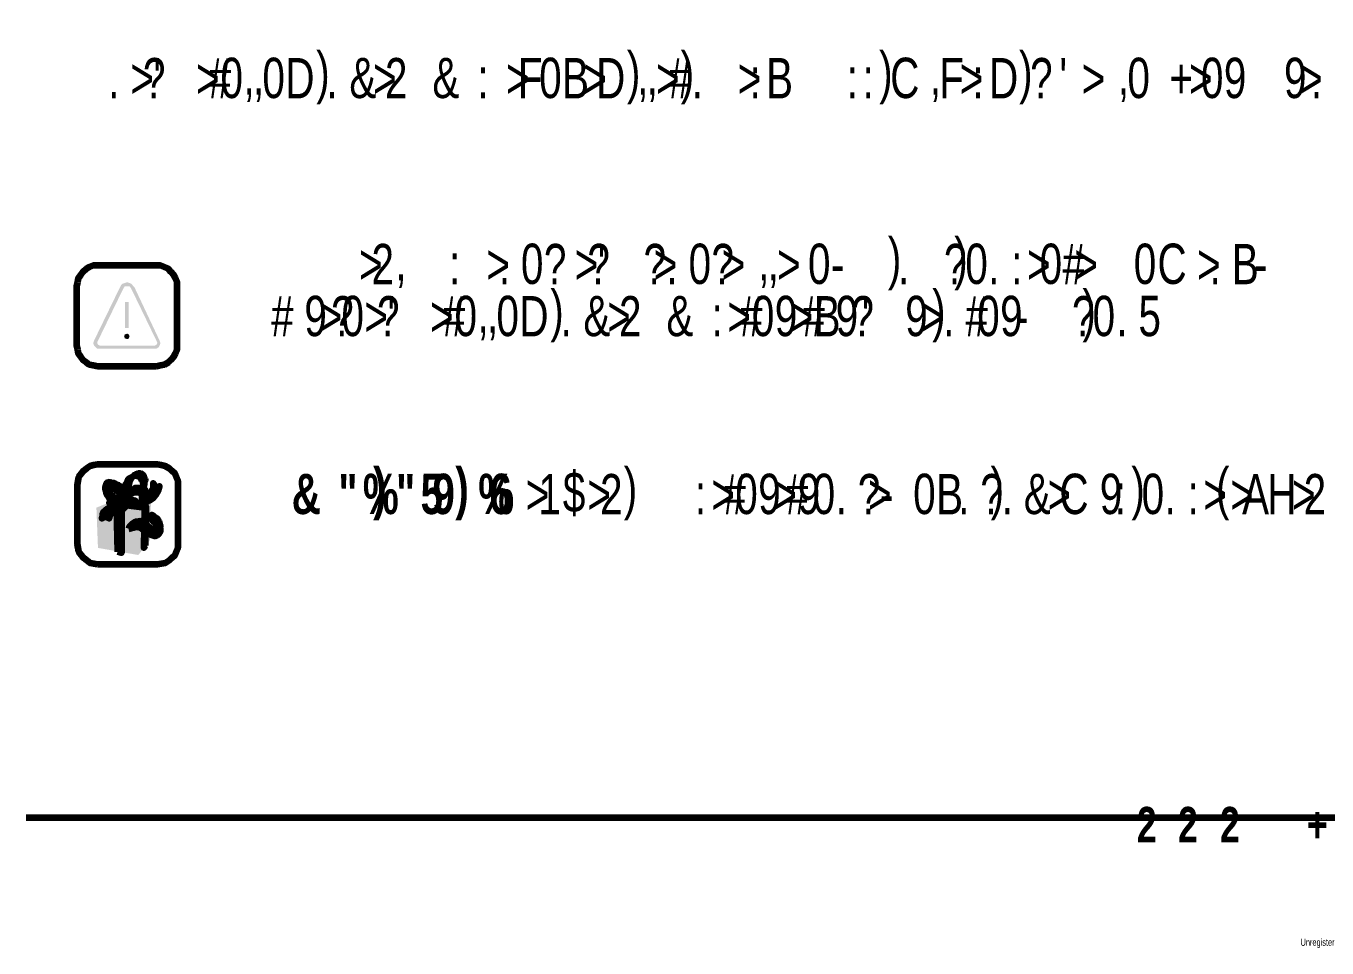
# Model space of a CAD drawing. Header units: inches. Extents: x 19 to 378, y -1 to 556.
# Drawn here: x 18.9 to 201.7, y -0.7 to 128.9 of the extents above; entities that cross this region are included whole.
import ezdxf

# ---------------------------------------------------------------- set-up
doc = ezdxf.new("R2010")
doc.units = ezdxf.units.IN
for name, color, linetype, lineweight in [('H', 7, 'CONTINUOUS', 100), ('P', 250, 'CONTINUOUS', 100), ('Text', 250, 'CONTINUOUS', 100)]:
    doc.layers.add(name, color=color, linetype=linetype, lineweight=lineweight)
doc.styles.get("Standard").update_dxf_attribs({"font": 'txt', "width": 0.75})

msp = doc.modelspace()

# ---------------------------------------------------------------- hatches: boundary and pattern name
at = {"layer": 'H', "linetype": 'CONTINUOUS'}
for color, points in [(0, [(35.44, 84), (37, 84), (37.22, 84.11), (37.33, 84.33), (37.33, 84.44), (33.67, 92), (33.44, 92.33), (33.11, 92.33), (32.78, 92.33), (32.56, 92), (28.89, 84.44), (28.89, 84.33), (29, 84.11), (29.22, 84), (35.44, 84), (35.44, 83.56), (29.22, 83.56), (28.89, 83.56), (28.67, 83.78), (28.44, 84), (28.33, 84.33), (28.44, 84.67), (32.11, 92.22), (32.22, 92.44), (32.44, 92.67), (32.78, 92.78), (33.11, 92.89), (33.44, 92.78), (33.67, 92.67), (33.89, 92.44), (34.11, 92.22), (37.67, 84.67), (37.78, 84.33), (37.67, 84), (37.56, 83.78), (37.22, 83.56), (37, 83.56), (35.44, 83.56)]), (0, [(32.78, 86.44), (33.33, 86.44), (33.33, 90.11), (32.78, 90.11)]), (0, [(33.11, 84.89), (33.33, 85), (33.44, 85.33), (33.33, 85.56), (33.11, 85.67), (32.78, 85.56), (32.67, 85.33), (32.78, 85)]), (0, [(35.44, 64.22), (35.56, 64.56), (35.56, 64.78), (35.67, 65.11), (35.56, 65.33), (35.44, 65.67), (35.22, 65.89), (35, 66), (34.67, 66), (34.33, 65.89), (34.11, 65.78), (34.44, 65.67), (34.89, 65.56), (35, 65.33), (35.22, 65.11), (35.33, 64.67)]), (0, [(32.56, 62.67), (32.56, 62.89), (32.44, 63.22), (32.56, 63.67), (32.56, 63.78), (32.44, 64), (32.22, 64.11), (32, 64.33), (31.67, 64.44), (31.33, 64.67), (31, 64.67), (30.67, 64.78), (30.22, 64.67), (30.11, 64.44), (30, 64), (30.44, 64.11), (30.78, 64.11), (31, 64), (31.33, 63.89), (31.67, 63.56), (31.89, 63.33), (32.22, 63), (32.44, 62.78)]), (0, [(32.78, 62.33), (33, 62.33), (33.11, 62.33), (33.11, 62.78), (33.11, 63.33), (33.22, 63.89), (33.33, 64.33), (33.44, 64.78), (33.56, 65.11), (33.67, 65.44), (33.89, 65.56), (33.44, 65.33), (33.22, 65.11), (33, 64.67), (32.78, 64.33), (32.67, 63.89), (32.67, 63.44), (32.67, 62.89)]), (0, [(35.67, 62.44), (35.22, 62.11), (34.78, 61.89), (34.44, 61.78), (34.11, 61.78), (33.78, 61.78), (33.33, 61.78), (33.22, 61.67), (33.67, 61.67), (34.22, 61.67), (34.67, 61.67), (35, 61.78), (35.33, 61.78), (35.67, 61.89), (36, 62.11), (36.22, 62.22), (36.78, 62.56), (37.11, 63), (37.44, 63.56), (37.56, 63.89), (37.67, 64.22), (37.44, 64), (37.11, 63.89), (37, 64.33), (36.78, 64.67), (36.78, 64.22), (36.78, 63.89), (36.56, 63.67), (36.44, 63.33), (36.22, 63), (36, 62.78)]), (0, [(35.22, 62.22), (35.22, 62.67), (35.22, 63), (35, 63.22), (34.67, 63.33), (34.33, 63.33), (34, 63.33), (33.67, 63.11), (33.22, 62.89), (33.22, 63.11), (33.22, 63.33), (33.67, 63.56), (34, 63.78), (34.22, 64), (34.56, 64), (35, 64), (35.33, 63.89), (35.67, 63.67), (35.78, 63.22), (35.78, 63), (35.67, 62.78), (35.56, 62.44)]), (0, [(34.78, 60.56), (36.44, 61.89), (32.11, 62.56), (28.78, 61.22)]), (252, [(34.44, 60.78), (35.89, 61.89), (32.33, 62.33), (29.44, 61.22)]), (0, [(32.44, 61.67), (32.44, 61.89), (32.56, 62.11), (32.33, 62.11), (32, 62.22), (31.78, 62.33), (31.44, 62.56), (31.11, 62.78), (30.89, 63.11), (30.67, 63.44), (30.67, 63.89), (30.33, 63.89), (30, 63.89), (30.11, 63.56), (30.22, 63.11), (30.44, 62.78), (30.67, 62.33), (31, 62.11), (31.44, 61.89), (31.89, 61.67)]), (0, [(32.78, 61.56), (32.56, 61.78), (32.67, 62.11), (32.89, 62.22), (33.11, 62.22), (33.22, 62), (33.22, 61.78), (33, 61.56)]), (0, [(33, 61.67), (33.78, 62.33), (34.22, 62.22), (33.11, 61.56)]), (0, [(34.78, 60.56), (34.67, 54.56), (29, 55.56), (28.78, 61.22)]), (252, [(34.44, 60.33), (34.33, 54.89), (29.33, 55.78), (29, 60.89)]), (0, [(32.89, 61.44), (32.78, 61.33), (32.56, 61.33), (32.33, 61.22), (32, 61.22), (31.67, 61.11), (31.44, 61), (31.11, 60.89), (30.89, 60.78), (30.78, 60.56), (30.67, 60.22), (30.56, 59.89), (30.56, 59.67), (30.33, 59.78), (30.11, 60.11), (29.89, 59.89), (29.56, 59.67), (29.67, 60.11), (29.67, 60.44), (29.89, 60.67), (30.11, 60.89), (30.33, 61.11), (30.67, 61.22), (31, 61.33), (31.33, 61.44), (31.67, 61.44), (32, 61.56), (32.22, 61.56), (32.44, 61.56), (32.56, 61.44)]), (0, [(32.89, 61.67), (33, 61.67), (30.89, 62), (30.56, 61.89)]), (0, [(31.78, 55), (31.67, 60.89), (32.89, 61.56), (33.11, 61.56), (32.33, 60.78), (32.33, 54.89)]), (0, [(35.67, 55.89), (35.78, 61.33), (33.11, 61.67), (33, 61.56), (35.56, 61.22), (35.44, 55.56)]), (0, [(34.67, 54.56), (36.33, 56.67), (36.44, 61.89), (34.78, 60.56)]), (252, [(34.78, 55.11), (36.22, 56.89), (36.33, 61.44), (34.89, 60.33)]), (0, [(33.33, 58.22), (33.67, 58.33), (34, 58.44), (34.44, 58.56), (34.78, 58.44), (35, 58.44), (35.22, 58.22), (35.44, 58.11), (35.78, 57.89), (36, 57.67), (36.33, 57.44), (36.67, 57.33), (37, 57.22), (37.33, 57.33), (37.56, 57.56), (37.78, 57.89), (37.78, 58.22), (37.67, 58), (37.56, 58), (37.33, 58), (37.11, 58), (36.78, 58.11), (36.44, 58.33), (36.11, 58.56), (35.78, 58.89), (35.44, 59.11), (35.22, 59.22), (34.89, 59.33), (34.56, 59.22), (34.22, 59.22), (33.78, 58.89), (33.44, 58.56)]), (0, [(37.44, 58.11), (37.33, 58.56), (37.11, 59), (36.78, 59.33), (36.56, 59.44), (36.56, 60.22), (36.78, 60.11), (37, 59.89), (37.33, 59.67), (37.56, 59.33), (37.67, 58.89), (37.78, 58.56), (37.67, 58.33)])]:
    msp.add_hatch(color=color, dxfattribs=at).paths.add_polyline_path(points)

# ---------------------------------------------------------------- linework, layer by layer
at = {"layer": 'P', "color": 0, "linetype": 'CONTINUOUS'}
for points in [[(37.22, 81.11), (37.78, 81.22), (38.33, 81.33), (38.89, 81.67), (39.22, 82), (39.67, 82.44), (39.89, 82.89), (40.11, 83.44), (40.11, 84), (40.11, 92.33), (40.11, 92.89), (39.89, 93.44), (39.67, 93.89), (39.22, 94.33), (38.89, 94.78), (38.33, 95), (37.78, 95.22), (37.22, 95.22), (29, 95.22), (28.33, 95.22), (27.78, 95), (27.33, 94.78), (26.89, 94.33), (26.56, 93.89), (26.22, 93.44), (26.11, 92.89), (26, 92.33), (26, 84), (26.11, 83.44), (26.22, 82.89), (26.56, 82.44), (26.89, 82), (27.33, 81.67), (27.78, 81.33), (28.33, 81.22), (29, 81.11), (37.22, 81.11)], [(29, 53.22), (28.44, 53.33), (27.89, 53.44), (27.44, 53.78), (27, 54.11), (26.67, 54.56), (26.33, 55), (26.22, 55.56), (26.11, 56.11), (26.11, 64.44), (26.22, 65), (26.33, 65.56), (26.67, 66), (27, 66.44), (27.44, 66.78), (27.89, 67.11), (28.44, 67.22), (29, 67.33), (37.33, 67.33), (37.89, 67.22), (38.44, 67.11), (39, 66.78), (39.33, 66.44), (39.78, 66), (40, 65.56), (40.22, 65), (40.22, 64.44), (40.22, 56.11), (40.22, 55.56), (40, 55), (39.78, 54.56), (39.33, 54.11), (39, 53.78), (38.44, 53.44), (37.89, 53.33), (37.33, 53.22), (29, 53.22)], [(18.89, 17.67), (378, 17.67)]]:
    msp.add_lwpolyline(points, dxfattribs=at)
at = {"layer": 'P', "color": 7, "linetype": 'CONTINUOUS'}
for points in [[(35.44, 64.22), (35.56, 64.56), (35.56, 64.78), (35.67, 65.11), (35.56, 65.33), (35.44, 65.67), (35.22, 65.89), (35, 66), (34.67, 66), (34.33, 65.89), (34.11, 65.78), (34.44, 65.67), (34.89, 65.56), (35, 65.33), (35.22, 65.11), (35.33, 64.67), (35.44, 64.22)], [(32.56, 62.67), (32.56, 62.89), (32.44, 63.22), (32.56, 63.67), (32.56, 63.78), (32.44, 64), (32.22, 64.11), (32, 64.33), (31.67, 64.44), (31.33, 64.67), (31, 64.67), (30.67, 64.78), (30.22, 64.67), (30.11, 64.44), (30, 64), (30.44, 64.11), (30.78, 64.11), (31, 64), (31.33, 63.89), (31.67, 63.56), (31.89, 63.33), (32.22, 63), (32.44, 62.78), (32.56, 62.67)], [(32.78, 62.33), (33, 62.33), (33.11, 62.33), (33.11, 62.78), (33.11, 63.33), (33.22, 63.89), (33.33, 64.33), (33.44, 64.78), (33.56, 65.11), (33.67, 65.44), (33.89, 65.56), (33.44, 65.33), (33.22, 65.11), (33, 64.67), (32.78, 64.33), (32.67, 63.89), (32.67, 63.44), (32.67, 62.89), (32.78, 62.33)], [(35.67, 62.44), (35.22, 62.11), (34.78, 61.89), (34.44, 61.78), (34.11, 61.78), (33.78, 61.78), (33.33, 61.78), (33.22, 61.67), (33.67, 61.67), (34.22, 61.67), (34.67, 61.67), (35, 61.78), (35.33, 61.78), (35.67, 61.89), (36, 62.11), (36.22, 62.22), (36.78, 62.56), (37.11, 63), (37.44, 63.56), (37.56, 63.89), (37.67, 64.22), (37.44, 64), (37.11, 63.89), (37, 64.33), (36.78, 64.67), (36.78, 64.22), (36.78, 63.89), (36.56, 63.67), (36.44, 63.33), (36.22, 63), (36, 62.78), (35.67, 62.44)], [(35.22, 62.22), (35.22, 62.67), (35.22, 63), (35, 63.22), (34.67, 63.33), (34.33, 63.33), (34, 63.33), (33.67, 63.11), (33.22, 62.89), (33.22, 63.11), (33.22, 63.33), (33.67, 63.56), (34, 63.78), (34.22, 64), (34.56, 64), (35, 64), (35.33, 63.89), (35.67, 63.67), (35.78, 63.22), (35.78, 63), (35.67, 62.78), (35.56, 62.44), (35.22, 62.22)], [(32.44, 61.67), (32.44, 61.89), (32.56, 62.11), (32.33, 62.11), (32, 62.22), (31.78, 62.33), (31.44, 62.56), (31.11, 62.78), (30.89, 63.11), (30.67, 63.44), (30.67, 63.89), (30.33, 63.89), (30, 63.89), (30.11, 63.56), (30.22, 63.11), (30.44, 62.78), (30.67, 62.33), (31, 62.11), (31.44, 61.89), (31.89, 61.67), (32.44, 61.67)], [(32.78, 61.56), (32.56, 61.78), (32.67, 62.11), (32.89, 62.22), (33.11, 62.22), (33.22, 62), (33.22, 61.78), (33, 61.56), (32.78, 61.56)], [(33, 61.67), (33.78, 62.33), (34.22, 62.22), (33.11, 61.56), (33, 61.67)], [(32.89, 61.44), (32.78, 61.33), (32.56, 61.33), (32.33, 61.22), (32, 61.22), (31.67, 61.11), (31.44, 61), (31.11, 60.89), (30.89, 60.78), (30.78, 60.56), (30.67, 60.22), (30.56, 59.89), (30.56, 59.67), (30.33, 59.78), (30.11, 60.11), (29.89, 59.89), (29.56, 59.67), (29.67, 60.11), (29.67, 60.44), (29.89, 60.67), (30.11, 60.89), (30.33, 61.11), (30.67, 61.22), (31, 61.33), (31.33, 61.44), (31.67, 61.44), (32, 61.56), (32.22, 61.56), (32.44, 61.56), (32.56, 61.44), (32.89, 61.44)], [(32.89, 61.67), (33, 61.67), (30.89, 62), (30.56, 61.89), (32.89, 61.67)], [(31.78, 55), (31.67, 60.89), (32.89, 61.56), (33.11, 61.56), (32.33, 60.78), (32.33, 54.89), (31.78, 55)], [(35.67, 55.89), (35.78, 61.33), (33.11, 61.67), (33, 61.56), (35.56, 61.22), (35.44, 55.56), (35.67, 55.89)], [(33.33, 58.22), (33.67, 58.33), (34, 58.44), (34.44, 58.56), (34.78, 58.44), (35, 58.44), (35.22, 58.22), (35.44, 58.11), (35.78, 57.89), (36, 57.67), (36.33, 57.44), (36.67, 57.33), (37, 57.22), (37.33, 57.33), (37.56, 57.56), (37.78, 57.89), (37.78, 58.22), (37.67, 58), (37.56, 58), (37.33, 58), (37.11, 58), (36.78, 58.11), (36.44, 58.33), (36.11, 58.56), (35.78, 58.89), (35.44, 59.11), (35.22, 59.22), (34.89, 59.33), (34.56, 59.22), (34.22, 59.22), (33.78, 58.89), (33.44, 58.56), (33.33, 58.22)], [(37.44, 58.11), (37.33, 58.56), (37.11, 59), (36.78, 59.33), (36.56, 59.44), (36.56, 60.22), (36.78, 60.11), (37, 59.89), (37.33, 59.67), (37.56, 59.33), (37.67, 58.89), (37.78, 58.56), (37.67, 58.33), (37.44, 58.11)]]:
    msp.add_lwpolyline(points, dxfattribs=at)

# ---------------------------------------------------------------- texts
at = {"layer": 'Text', "color": 0, "linetype": 'CONTINUOUS', "attachment_point": 4}
for s, insert, char_height, width in [('{\\fFutura|b1|i0|c1|p15;}', (25.44, 128.89), 5.6667, 6), ('{\\fFutura|b1|i0|c1|p15;}', (29.56, 128.89), 5.6667, 6), ('{\\fFutura|b1|i0|c1|p15;}', (32.78, 128.89), 5.6667, 6), ('{\\fFutura|b1|i0|c1|p15;}', (37.56, 128.89), 5.6667, 6), ('{\\fFutura|b1|i0|c1|p15;}', (41.44, 128.89), 5.6667, 6), ('{\\fFutura|b1|i0|c1|p15;}', (46.44, 128.89), 5.6667, 6), ('{\\fFutura|b1|i0|c1|p15;}', (49.22, 128.89), 5.6667, 6), ('{\\fFutura|b1|i0|c1|p15;}', (53.22, 128.89), 5.6667, 6), ('{\\fFutura|b1|i0|c1|p15;}', (54.78, 128.89), 5.6667, 6), ('{\\fFutura|b1|i0|c1|p15;}', (60.22, 128.89), 5.6667, 6), ('{\\fFutura|b1|i0|c1|p15;}', (63.44, 128.89), 5.6667, 6), ('{\\fFutura|b1|i0|c1|p15;}', (66.33, 128.89), 5.6667, 6), ('{\\fFutura|b1|i0|c1|p15;}', (69.67, 128.89), 5.6667, 6), ('{\\fFutura|b1|i0|c1|p15;}', (71.22, 128.89), 5.6667, 6), ('{\\fFutura|b1|i0|c1|p15;}', (74.11, 128.89), 5.6667, 6), ('{\\fFutura|b0|i0|c1|p15;?}', (35.33, 121.56), 5.6667, 6), ("{\\fFutura|b0|i0|c1|p15;'}", (36.78, 121.56), 5.6667, 6), ('{\\fFutura|b0|i0|c1|p15;#}', (44.56, 121.56), 5.6667, 6), ('{\\fFutura|b0|i0|c1|p15;0}', (46.22, 121.56), 5.6667, 6), ('{\\fFutura|b0|i0|c1|p15;0}', (52.11, 121.56), 5.6667, 6), ('{\\fFutura|b0|i0|c1|p15;D}', (55.33, 121.56), 5.6667, 6), ('{\\fFutura|b0|i0|c1|p15;)}', (59.67, 121.56), 5.6667, 6), ('{\\fFutura|b0|i0|c1|p15;&}', (64.33, 121.56), 5.6667, 6), ('{\\fFutura|b0|i0|c1|p15;2}', (69.33, 121.56), 5.6667, 6), ('{\\fFutura|b0|i0|c1|p15;&}', (76, 121.56), 5.6667, 6), ('{\\fFutura|b0|i0|c1|p15;F}', (88, 121.56), 5.6667, 6), ('{\\fFutura|b0|i0|c1|p15;0}', (91, 121.56), 5.6667, 6), ('{\\fFutura|b0|i0|c1|p15;B}', (94.22, 121.56), 5.6667, 6), ('{\\fFutura|b0|i0|c1|p15;D}', (99, 121.56), 5.6667, 6), ('{\\fFutura|b0|i0|c1|p15;)}', (103.33, 121.56), 5.6667, 6), ('{\\fFutura|b0|i0|c1|p15;#}', (109.22, 121.56), 5.6667, 6), ('{\\fFutura|b0|i0|c1|p15;)}', (110.89, 121.56), 5.6667, 6), ('{\\fFutura|b0|i0|c1|p15;B}', (122.89, 121.56), 5.6667, 6), ('{\\fFutura|b0|i0|c1|p15;)}', (138.78, 121.56), 5.6667, 6), ('{\\fFutura|b0|i0|c1|p15;C}', (140.33, 121.56), 5.6667, 6), ('{\\fFutura|b0|i0|c1|p15;F}', (147.22, 121.56), 5.6667, 6), ('{\\fFutura|b0|i0|c1|p15;D}', (154.22, 121.56), 5.6667, 6), ('{\\fFutura|b0|i0|c1|p15;)}', (158.44, 121.56), 5.6667, 6), ('{\\fFutura|b0|i0|c1|p15;?}', (160, 121.56), 5.6667, 6), ("{\\fFutura|b0|i0|c1|p15;'}", (164.11, 121.56), 5.6667, 6), ('{\\fFutura|b0|i0|c1|p15;0}', (173.67, 121.56), 5.6667, 6), ('{\\fFutura|b0|i0|c1|p15;0}', (184, 121.56), 5.6667, 6), ('{\\fFutura|b0|i0|c1|p15;9}', (187.22, 121.56), 5.6667, 6), ('{\\fFutura|b0|i0|c1|p15;9}', (195.67, 121.56), 5.6667, 6), ('{\\fFutura|b0|i0|c1|p15;>}', (33.56, 121.56), 5.6667, 6), ('{\\fFutura|b0|i0|c1|p15;>}', (42.78, 121.56), 5.6667, 6), ('{\\fFutura|b0|i0|c1|p15;>}', (67.67, 121.56), 5.6667, 6), ('{\\fFutura|b0|i0|c1|p15;:}', (82.33, 121.56), 5.6667, 6), ('{\\fFutura|b0|i0|c1|p15;>}', (86.33, 121.56), 5.6667, 6), ('{\\fFutura|b0|i0|c1|p15;>}', (97.22, 121.56), 5.6667, 6), ('{\\fFutura|b0|i0|c1|p15;>}', (107.44, 121.56), 5.6667, 6), ('{\\fFutura|b0|i0|c1|p15;>}', (118.89, 121.56), 5.6667, 6), ('{\\fFutura|b0|i0|c1|p15;:}', (120.56, 121.56), 5.6667, 6), ('{\\fFutura|b0|i0|c1|p15;:}', (134.22, 121.56), 5.6667, 6), ('{\\fFutura|b0|i0|c1|p15;:}', (136.44, 121.56), 5.6667, 6), ('{\\fFutura|b0|i0|c1|p15;>}', (150.11, 121.56), 5.6667, 6), ('{\\fFutura|b0|i0|c1|p15;:}', (151.89, 121.56), 5.6667, 6), ('{\\fFutura|b0|i0|c1|p15;>}', (167.22, 121.56), 5.6667, 6), ('{\\fFutura|b0|i0|c1|p15;+}', (179.56, 121.56), 5.6667, 6), ('{\\fFutura|b0|i0|c1|p15;>}', (182.33, 121.56), 5.6667, 6), ('{\\fFutura|b0|i0|c1|p15;>}', (197.78, 121.56), 5.6667, 6), ('{\\fFutura|b0|i0|c1|p15;}', (25.44, 121.56), 5.6667, 6), ('{\\fFutura|b0|i0|c1|p15; }', (39.89, 121.56), 5.6667, 6), ('{\\fFutura|b0|i0|c1|p15;}', (72.67, 121.56), 5.6667, 6), ('{\\fFutura|b0|i0|c1|p15; }', (79.33, 121.56), 5.6667, 6), ('{\\fFutura|b0|i0|c1|p15;}', (84.56, 121.56), 5.6667, 6), ('{\\fFutura|b0|i0|c1|p15;}', (115.56, 121.56), 5.6667, 6), ('{\\fFutura|b0|i0|c1|p15;}', (126, 121.56), 5.6667, 6), ('{\\fFutura|b0|i0|c1|p15;}', (128.67, 121.56), 5.6667, 6), ('{\\fFutura|b0|i0|c1|p15; }', (131.22, 121.56), 5.6667, 6), ('{\\fFutura|b0|i0|c1|p15; }', (143, 121.56), 5.6667, 6), ('{\\fFutura|b0|i0|c1|p15;}', (161.44, 121.56), 5.6667, 6), ('{\\fFutura|b0|i0|c1|p15;}', (169, 121.56), 5.6667, 6), ('{\\fFutura|b0|i0|c1|p15;}', (176.89, 121.56), 5.6667, 6), ('{\\fFutura|b0|i0|c1|p15;}', (189.33, 121.56), 5.6667, 6), ('{\\fFutura|b0|i0|c1|p15; }', (192.67, 121.56), 5.6667, 6), ('{\\fFutura|b0|i0|c1|p15;.}', (30.44, 121.56), 5.6667, 6), ('{\\fFutura|b0|i0|c1|p15;,}', (49.44, 121.56), 5.6667, 6), ('{\\fFutura|b0|i0|c1|p15;,}', (50.78, 121.56), 5.6667, 6), ('{\\fFutura|b0|i0|c1|p15;.}', (61.11, 121.56), 5.6667, 6), ('{\\fFutura|b0|i0|c1|p15;,}', (104.78, 121.56), 5.6667, 6), ('{\\fFutura|b0|i0|c1|p15;,}', (106.11, 121.56), 5.6667, 6), ('{\\fFutura|b0|i0|c1|p15;.}', (112.44, 121.56), 5.6667, 6), ('{\\fFutura|b0|i0|c1|p15;,}', (145.89, 121.56), 5.6667, 6), ('{\\fFutura|b0|i0|c1|p15;,}', (172.33, 121.56), 5.6667, 6), ('{\\fFutura|b0|i0|c1|p15;.}', (199.44, 121.56), 5.6667, 6), ('{\\fFutura|b0|i0|c1|p15;)}', (140, 95.44), 5.6667, 6), ('{\\fFutura|b0|i0|c1|p15;)}', (149.33, 95.44), 5.6667, 6), ('{\\fFutura|b0|i0|c1|p15;>}', (65.67, 95.44), 5.6667, 6), ('{\\fFutura|b0|i0|c1|p15;2}', (67.44, 95.44), 5.6667, 6), ('{\\fFutura|b0|i0|c1|p15;:}', (78.33, 95.44), 5.6667, 6), ('{\\fFutura|b0|i0|c1|p15;>}', (83.56, 95.44), 5.6667, 6), ('{\\fFutura|b0|i0|c1|p15;0}', (88.44, 95.44), 5.6667, 6), ('{\\fFutura|b0|i0|c1|p15;?}', (91.67, 95.44), 5.6667, 6), ('{\\fFutura|b0|i0|c1|p15;>}', (96, 95.44), 5.6667, 6), ('{\\fFutura|b0|i0|c1|p15;?}', (97.78, 95.44), 5.6667, 6), ("{\\fFutura|b0|i0|c1|p15;'}", (99.22, 95.44), 5.6667, 6), ('{\\fFutura|b0|i0|c1|p15;?}', (105.67, 95.44), 5.6667, 6), ('{\\fFutura|b0|i0|c1|p15;>}', (107.11, 95.44), 5.6667, 6), ('{\\fFutura|b0|i0|c1|p15;0}', (112, 95.44), 5.6667, 6), ('{\\fFutura|b0|i0|c1|p15;?}', (115.22, 95.44), 5.6667, 6), ('{\\fFutura|b0|i0|c1|p15;>}', (116.67, 95.44), 5.6667, 6), ('{\\fFutura|b0|i0|c1|p15;>}', (124.44, 95.44), 5.6667, 6), ('{\\fFutura|b0|i0|c1|p15;0}', (128.78, 95.44), 5.6667, 6), ('{\\fFutura|b0|i0|c1|p15;?}', (147.89, 95.44), 5.6667, 6), ('{\\fFutura|b0|i0|c1|p15;0}', (150.89, 95.44), 5.6667, 6), ('{\\fFutura|b0|i0|c1|p15;:}', (157.33, 95.44), 5.6667, 6), ('{\\fFutura|b0|i0|c1|p15;>}', (159.56, 95.44), 5.6667, 6), ('{\\fFutura|b0|i0|c1|p15;0}', (161.33, 95.44), 5.6667, 6), ('{\\fFutura|b0|i0|c1|p15;#}', (164.56, 95.44), 5.6667, 6), ('{\\fFutura|b0|i0|c1|p15;>}', (166.22, 95.44), 5.6667, 6), ('{\\fFutura|b0|i0|c1|p15;0}', (174.56, 95.44), 5.6667, 6), ('{\\fFutura|b0|i0|c1|p15;C}', (177.89, 95.44), 5.6667, 6), ('{\\fFutura|b0|i0|c1|p15;>}', (183.44, 95.44), 5.6667, 6), ('{\\fFutura|b0|i0|c1|p15;B}', (188.33, 95.44), 5.6667, 6), ('{\\fFutura|b0|i0|c1|p15;}', (63.89, 95.44), 5.6667, 6), ('{\\fFutura|b0|i0|c1|p15; }', (72.11, 95.44), 5.6667, 6), ('{\\fFutura|b0|i0|c1|p15;}', (75, 95.44), 5.6667, 6), ('{\\fFutura|b0|i0|c1|p15; }', (80.67, 95.44), 5.6667, 6), ('{\\fFutura|b0|i0|c1|p15; }', (93.11, 95.44), 5.6667, 6), ('{\\fFutura|b0|i0|c1|p15;}', (102.33, 95.44), 5.6667, 6), ('{\\fFutura|b0|i0|c1|p15;}', (118.44, 95.44), 5.6667, 6), ('{\\fFutura|b0|i0|c1|p15;}', (126.11, 95.44), 5.6667, 6), ('{\\fFutura|b0|i0|c1|p15;-}', (132, 95.44), 5.6667, 6), ('{\\fFutura|b0|i0|c1|p15;}', (136.67, 95.44), 5.6667, 6), ('{\\fFutura|b0|i0|c1|p15;}', (144.56, 95.44), 5.6667, 6), ('{\\fFutura|b0|i0|c1|p15;}', (167.89, 95.44), 5.6667, 6), ('{\\fFutura|b0|i0|c1|p15;}', (171.22, 95.44), 5.6667, 6), ('{\\fFutura|b0|i0|c1|p15; }', (180.56, 95.44), 5.6667, 6), ('{\\fFutura|b0|i0|c1|p15;-}', (191.44, 95.44), 5.6667, 6), ('{\\fFutura|b0|i0|c1|p15;}', (196, 95.44), 5.6667, 6), ('{\\fFutura|b0|i0|c1|p15; }', (199.33, 95.44), 5.6667, 6), ('{\\fFutura|b1|i0|c1|p15;}', (47.22, 94), 4.2222, 4.4444), ('{\\fFutura|b1|i0|c1|p15;}', (50.56, 94), 4.2222, 4.5556), ('{\\fFutura|b1|i0|c1|p15;}', (54.11, 94), 4.2222, 4.5556), ('{\\fFutura|b1|i0|c1|p15;}', (56.11, 94), 4.2222, 4.5556), ('{\\fFutura|b1|i0|c1|p15;}', (57.33, 94), 4.2222, 4.4444), ('{\\fFutura|b1|i0|c1|p15;}', (60, 94), 4.2222, 4.4444), ('{\\fFutura|b0|i0|c1|p15;,}', (70.78, 95.44), 5.6667, 6), ('{\\fFutura|b0|i0|c1|p15;.}', (85.33, 95.44), 5.6667, 6), ('{\\fFutura|b0|i0|c1|p15;.}', (108.89, 95.44), 5.6667, 6), ('{\\fFutura|b0|i0|c1|p15;,}', (121.78, 95.44), 5.6667, 6), ('{\\fFutura|b0|i0|c1|p15;,}', (123.11, 95.44), 5.6667, 6), ('{\\fFutura|b0|i0|c1|p15;.}', (141.44, 95.44), 5.6667, 6), ('{\\fFutura|b0|i0|c1|p15;.}', (154.11, 95.44), 5.6667, 6), ('{\\fFutura|b0|i0|c1|p15;.}', (185.22, 95.44), 5.6667, 6), ('{\\fFutura|b0|i0|c1|p15;)}', (92.56, 88.11), 5.6667, 6), ('{\\fFutura|b0|i0|c1|p15;)}', (146.22, 88.11), 5.6667, 6), ('{\\fFutura|b0|i0|c1|p15;)}', (167.33, 88.11), 5.6667, 6), ('{\\fFutura|b0|i0|c1|p15;#}', (53.33, 88.11), 5.6667, 6), ('{\\fFutura|b0|i0|c1|p15;9}', (58, 88.11), 5.6667, 6), ('{\\fFutura|b0|i0|c1|p15;>}', (60, 88.11), 5.6667, 6), ('{\\fFutura|b0|i0|c1|p15;?}', (61.78, 88.11), 5.6667, 6), ('{\\fFutura|b0|i0|c1|p15;0}', (63.22, 88.11), 5.6667, 6), ('{\\fFutura|b0|i0|c1|p15;>}', (66.44, 88.11), 5.6667, 6), ('{\\fFutura|b0|i0|c1|p15;?}', (68.22, 88.11), 5.6667, 6), ("{\\fFutura|b0|i0|c1|p15;'}", (69.67, 88.11), 5.6667, 6), ('{\\fFutura|b0|i0|c1|p15;>}', (75.67, 88.11), 5.6667, 6), ('{\\fFutura|b0|i0|c1|p15;#}', (77.44, 88.11), 5.6667, 6), ('{\\fFutura|b0|i0|c1|p15;0}', (79.11, 88.11), 5.6667, 6), ('{\\fFutura|b0|i0|c1|p15;0}', (85, 88.11), 5.6667, 6), ('{\\fFutura|b0|i0|c1|p15;D}', (88.22, 88.11), 5.6667, 6), ('{\\fFutura|b0|i0|c1|p15;&}', (97.22, 88.11), 5.6667, 6), ('{\\fFutura|b0|i0|c1|p15;>}', (100.56, 88.11), 5.6667, 6), ('{\\fFutura|b0|i0|c1|p15;2}', (102.22, 88.11), 5.6667, 6), ('{\\fFutura|b0|i0|c1|p15;&}', (108.89, 88.11), 5.6667, 6), ('{\\fFutura|b0|i0|c1|p15;:}', (115.22, 88.11), 5.6667, 6), ('{\\fFutura|b0|i0|c1|p15;>}', (117.44, 88.11), 5.6667, 6), ('{\\fFutura|b0|i0|c1|p15;#}', (119.22, 88.11), 5.6667, 6), ('{\\fFutura|b0|i0|c1|p15;0}', (120.89, 88.11), 5.6667, 6), ('{\\fFutura|b0|i0|c1|p15;9}', (124.11, 88.11), 5.6667, 6), ('{\\fFutura|b0|i0|c1|p15;>}', (126.22, 88.11), 5.6667, 6), ('{\\fFutura|b0|i0|c1|p15;#}', (128, 88.11), 5.6667, 6), ('{\\fFutura|b0|i0|c1|p15;B}', (129.56, 88.11), 5.6667, 6), ('{\\fFutura|b0|i0|c1|p15;9}', (132.67, 88.11), 5.6667, 6), ('{\\fFutura|b0|i0|c1|p15;?}', (134.89, 88.11), 5.6667, 6), ("{\\fFutura|b0|i0|c1|p15;'}", (136.33, 88.11), 5.6667, 6), ('{\\fFutura|b0|i0|c1|p15;9}', (142.44, 88.11), 5.6667, 6), ('{\\fFutura|b0|i0|c1|p15;>}', (144.56, 88.11), 5.6667, 6), ('{\\fFutura|b0|i0|c1|p15;#}', (150.89, 88.11), 5.6667, 6), ('{\\fFutura|b0|i0|c1|p15;0}', (152.56, 88.11), 5.6667, 6), ('{\\fFutura|b0|i0|c1|p15;9}', (155.78, 88.11), 5.6667, 6), ('{\\fFutura|b0|i0|c1|p15;?}', (165.89, 88.11), 5.6667, 6), ('{\\fFutura|b0|i0|c1|p15;0}', (168.78, 88.11), 5.6667, 6), ('{\\fFutura|b0|i0|c1|p15;5}', (175.22, 88.11), 5.6667, 6), ('{\\fFutura|b0|i0|c1|p15;}', (47.22, 88.11), 5.6667, 6), ('{\\fFutura|b0|i0|c1|p15; }', (50.44, 88.11), 5.6667, 6), ('{\\fFutura|b0|i0|c1|p15; }', (55, 88.11), 5.6667, 6), ('{\\fFutura|b0|i0|c1|p15; }', (72.78, 88.11), 5.6667, 6), ('{\\fFutura|b0|i0|c1|p15;}', (105.56, 88.11), 5.6667, 6), ('{\\fFutura|b0|i0|c1|p15; }', (112.22, 88.11), 5.6667, 6), ('{\\fFutura|b0|i0|c1|p15; }', (139.44, 88.11), 5.6667, 6), ('{\\fFutura|b0|i0|c1|p15;-}', (157.89, 88.11), 5.6667, 6), ('{\\fFutura|b0|i0|c1|p15;}', (162.56, 88.11), 5.6667, 6), ('{\\fFutura|b0|i0|c1|p15;,}', (82.33, 88.11), 5.6667, 6), ('{\\fFutura|b0|i0|c1|p15;,}', (83.67, 88.11), 5.6667, 6), ('{\\fFutura|b0|i0|c1|p15;.}', (94, 88.11), 5.6667, 6), ('{\\fFutura|b0|i0|c1|p15;.}', (147.78, 88.11), 5.6667, 6), ('{\\fFutura|b0|i0|c1|p15;.}', (172.11, 88.11), 5.6667, 6), ('{\\fFutura|b1|i0|c1|p15;&}', (56.22, 63.11), 5.6667, 6), ('{\\fFutura|b1|i0|c1|p15;"}', (62.78, 63.11), 5.6667, 6), ('{\\fFutura|b1|i0|c1|p15;%}', (66.22, 63.11), 5.6667, 6), ('{\\fFutura|b1|i0|c1|p15;)}', (67.67, 63.11), 5.6667, 6), ('{\\fFutura|b1|i0|c1|p15;"}', (70.89, 63.11), 5.6667, 6), ('{\\fFutura|b1|i0|c1|p15;5}', (74.33, 63.11), 5.6667, 6), ('{\\fFutura|b1|i0|c1|p15;9}', (76, 63.11), 5.6667, 6), ('{\\fFutura|b1|i0|c1|p15;)}', (79.22, 63.11), 5.6667, 6), ('{\\fFutura|b1|i0|c1|p15;%}', (82.44, 63.11), 5.6667, 6), ('{\\fFutura|b1|i0|c1|p15;6}', (84, 63.11), 5.6667, 6), ('{\\fFutura|b0|i0|c1|p15;1}', (90.89, 63.11), 5.6667, 6), ('{\\fFutura|b0|i0|c1|p15;$}', (94.33, 63.11), 5.6667, 6), ('{\\fFutura|b0|i0|c1|p15;2}', (99.56, 63.11), 5.6667, 6), ('{\\fFutura|b0|i0|c1|p15;)}', (102.89, 63.11), 5.6667, 6), ('{\\fFutura|b0|i0|c1|p15;#}', (116.89, 63.11), 5.6667, 6), ('{\\fFutura|b0|i0|c1|p15;0}', (118.56, 63.11), 5.6667, 6), ('{\\fFutura|b0|i0|c1|p15;9}', (121.78, 63.11), 5.6667, 6), ('{\\fFutura|b0|i0|c1|p15;#}', (125.67, 63.11), 5.6667, 6), ('{\\fFutura|b0|i0|c1|p15;9}', (127.33, 63.11), 5.6667, 6), ('{\\fFutura|b0|i0|c1|p15;0}', (129.44, 63.11), 5.6667, 6), ('{\\fFutura|b0|i0|c1|p15;?}', (135.78, 63.11), 5.6667, 6), ('{\\fFutura|b0|i0|c1|p15;0}', (143.56, 63.11), 5.6667, 6), ('{\\fFutura|b0|i0|c1|p15;B}', (146.78, 63.11), 5.6667, 6), ('{\\fFutura|b0|i0|c1|p15;?}', (153, 63.11), 5.6667, 6), ('{\\fFutura|b0|i0|c1|p15;)}', (154.44, 63.11), 5.6667, 6), ('{\\fFutura|b0|i0|c1|p15;&}', (159.11, 63.11), 5.6667, 6), ('{\\fFutura|b0|i0|c1|p15;C}', (164.11, 63.11), 5.6667, 6), ('{\\fFutura|b0|i0|c1|p15;9}', (169.78, 63.11), 5.6667, 6), ('{\\fFutura|b0|i0|c1|p15;)}', (174.22, 63.11), 5.6667, 6), ('{\\fFutura|b0|i0|c1|p15;0}', (175.67, 63.11), 5.6667, 6), ('{\\fFutura|b0|i0|c1|p15;(}', (186.11, 63.11), 5.6667, 6), ('{\\fFutura|b0|i0|c1|p15;A}', (189.78, 63.11), 5.6667, 6), ('{\\fFutura|b0|i0|c1|p15;H}', (193.33, 63.11), 5.6667, 6), ('{\\fFutura|b0|i0|c1|p15;2}', (198.44, 63.11), 5.6667, 6), ('{\\fFutura|b0|i0|c1|p15;>}', (89.11, 63.11), 5.6667, 6), ('{\\fFutura|b0|i0|c1|p15;>}', (97.78, 63.11), 5.6667, 6), ('{\\fFutura|b0|i0|c1|p15;:}', (112.89, 63.11), 5.6667, 6), ('{\\fFutura|b0|i0|c1|p15;>}', (115.22, 63.11), 5.6667, 6), ('{\\fFutura|b0|i0|c1|p15;>}', (123.89, 63.11), 5.6667, 6), ('{\\fFutura|b0|i0|c1|p15;>}', (137.22, 63.11), 5.6667, 6), ('{\\fFutura|b0|i0|c1|p15;>}', (162.44, 63.11), 5.6667, 6), ('{\\fFutura|b0|i0|c1|p15;:}', (171.89, 63.11), 5.6667, 6), ('{\\fFutura|b0|i0|c1|p15;:}', (182.11, 63.11), 5.6667, 6), ('{\\fFutura|b0|i0|c1|p15;>}', (184.33, 63.11), 5.6667, 6), ('{\\fFutura|b0|i0|c1|p15;>}', (188.11, 63.11), 5.6667, 6), ('{\\fFutura|b0|i0|c1|p15;>}', (196.78, 63.11), 5.6667, 6), ('{\\fFutura|b1|i0|c1|p15;}', (47.22, 63.11), 5.6667, 6), ('{\\fFutura|b1|i0|c1|p15;}', (50.33, 63.11), 5.6667, 6), ('{\\fFutura|b1|i0|c1|p15;}', (53.78, 63.11), 5.6667, 6), ('{\\fFutura|b1|i0|c1|p15;}', (59.44, 63.11), 5.6667, 6), ('{\\fFutura|b0|i0|c1|p15;}', (87.33, 63.11), 5.6667, 6), ('{\\fFutura|b0|i0|c1|p15; }', (104.33, 63.11), 5.6667, 6), ('{\\fFutura|b0|i0|c1|p15;}', (107.33, 63.11), 5.6667, 6), ('{\\fFutura|b0|i0|c1|p15; }', (110, 63.11), 5.6667, 6), ('{\\fFutura|b0|i0|c1|p15;-}', (138.89, 63.11), 5.6667, 6), ('{\\fFutura|b0|i0|c1|p15; }', (166.78, 63.11), 5.6667, 6), ('{\\fFutura|b0|i0|c1|p15;.}', (132.67, 63.11), 5.6667, 6), ('{\\fFutura|b0|i0|c1|p15;.}', (149.89, 63.11), 5.6667, 6), ('{\\fFutura|b0|i0|c1|p15;.}', (156, 63.11), 5.6667, 6), ('{\\fFutura|b0|i0|c1|p15;.}', (178.89, 63.11), 5.6667, 6), ('{\\fSquare721BT|b1|i0|c1|p15;2}', (175, 16.67), 5, 5.3333), ('{\\fSquare721BT|b1|i0|c1|p15;2}', (180.78, 16.67), 5, 5.3333), ('{\\fSquare721BT|b1|i0|c1|p15;2}', (186.67, 16.67), 5, 5.3333), ('{\\fSquare721BT|b1|i0|c1|p15;+}', (198.89, 16.67), 5, 5.3333), ('{\\fSquare721BT|b1|i0|c1|p15;}', (18.89, 16.67), 5, 5.3333), ('{\\fSquare721BT|b1|i0|c1|p15;}', (192.22, 16.67), 5, 5.3333), ('{\\fSquare721BT|b1|i0|c1|p15;}', (194.78, 16.67), 5, 5.3333)]:
    msp.add_mtext(s, dxfattribs=dict(at, insert=insert, char_height=char_height, width=width))
at = {"layer": 'Text', "color": 240, "insert": (198, 0), "char_height": 1, "width": 99, "attachment_point": 4}
msp.add_mtext('Unregistered Version - http://www.aidecad.com', dxfattribs=at)

doc.saveas('drawing.dxf')
